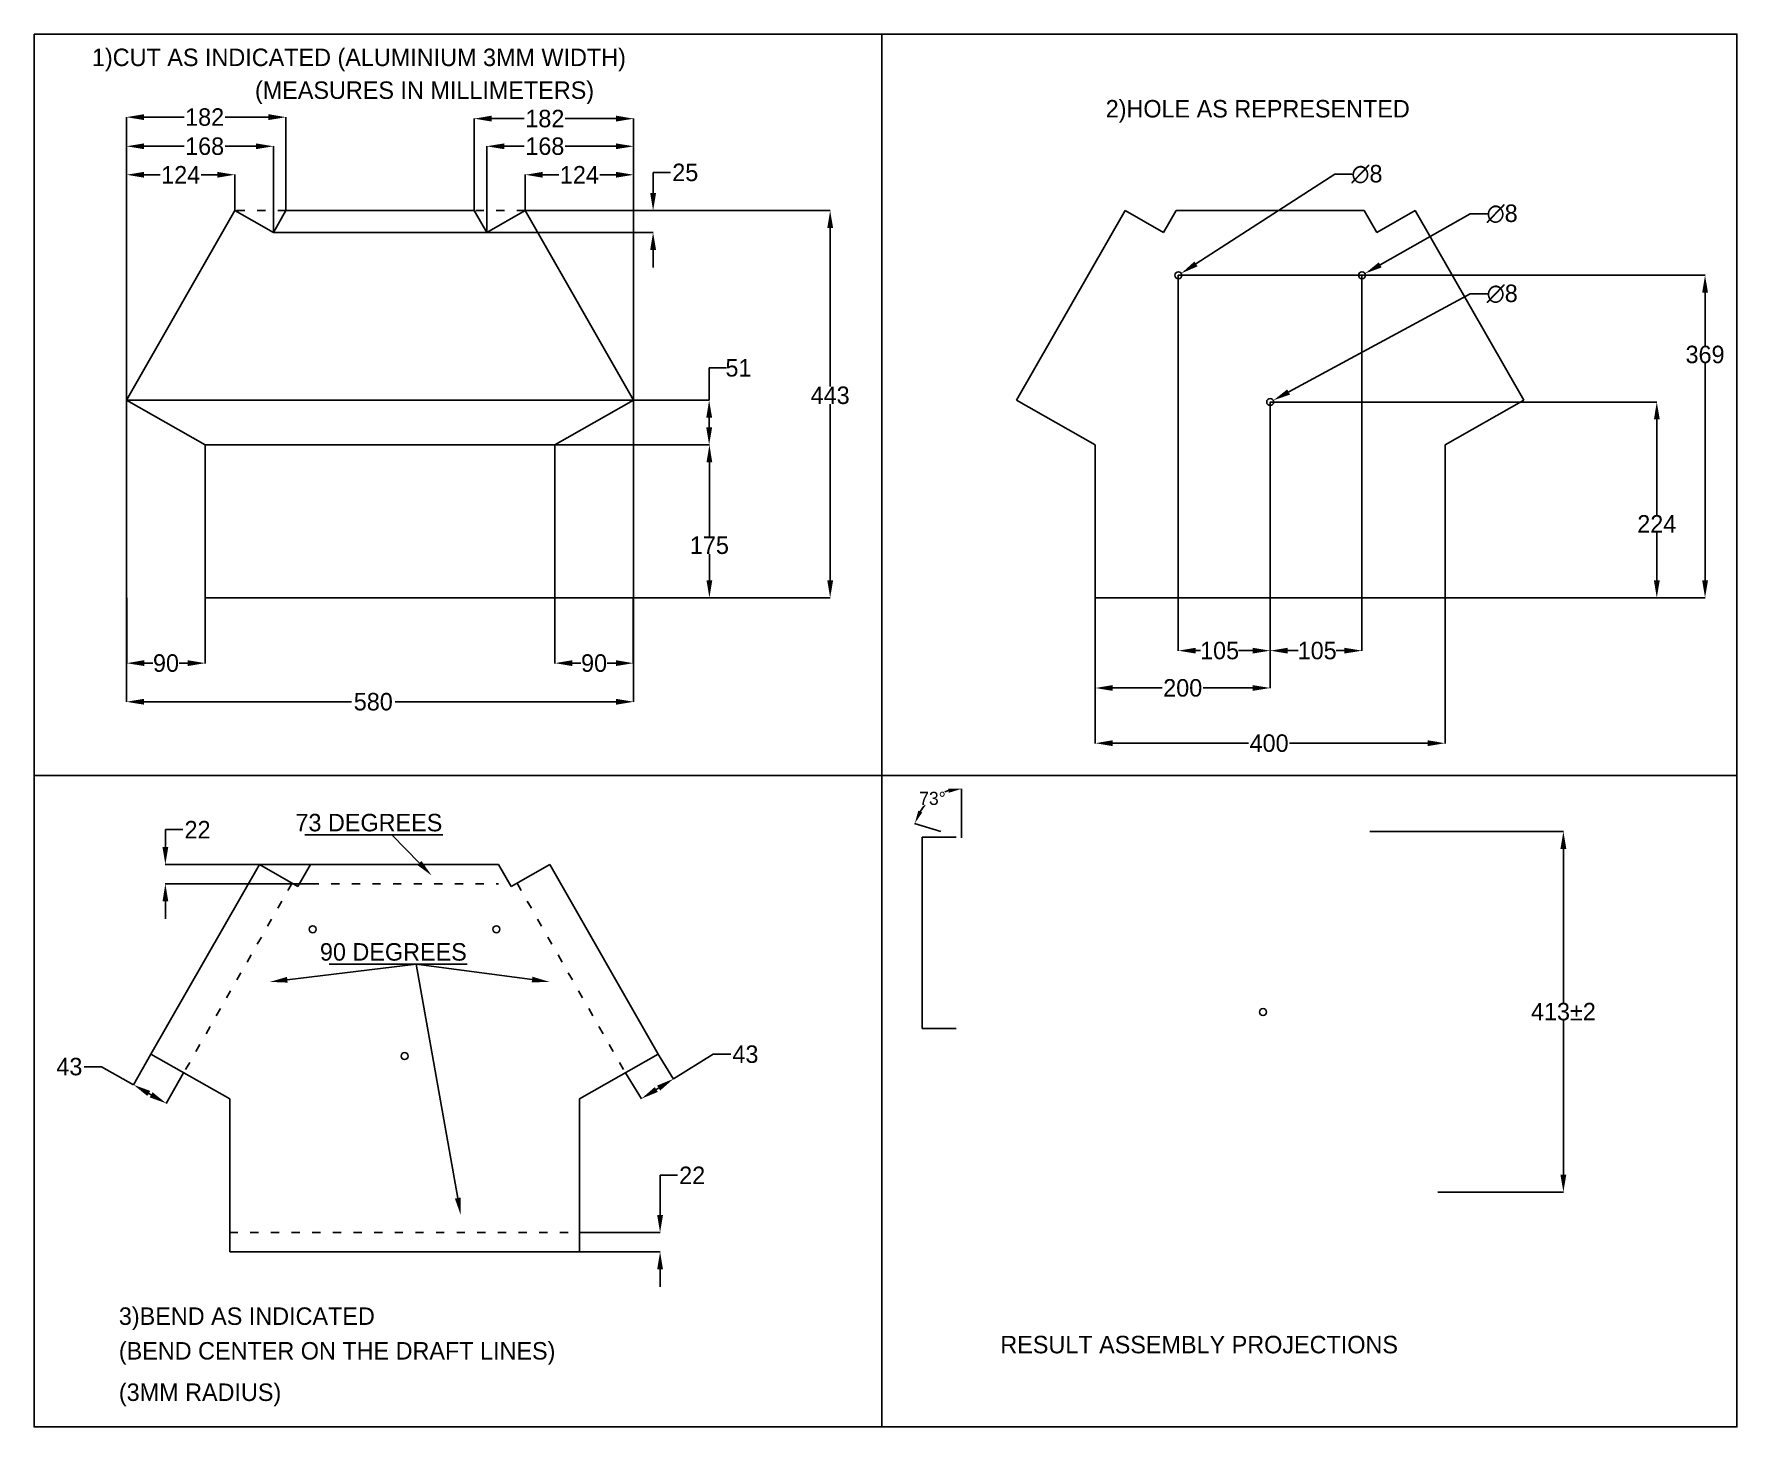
# Model space of a CAD drawing. Header units: millimetres. Extents: x -396 to 1552, y -1173 to 421.
import ezdxf
from ezdxf import colors
from ezdxf.entities.mleader import LeaderData, LeaderLine
from ezdxf.math import Vec2, Vec3

# ---------------------------------------------------------------- set-up
doc = ezdxf.new("R2010")
doc.units = ezdxf.units.MM
doc.linetypes.add('ACAD_ISO03W100', pattern=[1.18, 0.47, -0.71])
doc.dimstyles.get("Standard").update_dxf_attribs({"dimtxt": 0.18, "dimasz": 0.18, "dimexe": 0.18, "dimexo": 0.0625, "dimgap": 0.09, "dimtad": 0, "dimtih": 1, "dimtoh": 1, "dimdec": 4, "dimzin": 0, "dimdsep": 46, "dimtxsty": 'Standard', "dimcen": 0.09, "dimadec": 0, "dimazin": 0, "dimtfac": 1, "dimtdec": 4, "dimtofl": 0, "dimtmove": 0, "dimatfit": 3, "dimfxl": 1, "dimtolj": 1, "dimtzin": 0, "dimarcsym": 0})

# ---------------------------------------------------------------- blocks, each defined once
blk = doc.blocks.new('*D1')
at = {"color": 0, "lineweight": -2, "transparency": 16777216}
for p, q in [((204, 219), (515, 219)), ((514.8, 199), (514.8, 17.7)), ((514.8, -204), (514.8, -2.5)), ((204, -224), (515, -224))]:
    blk.add_line(p, q, dxfattribs=at)
at = {"color": 0, "transparency": 16777216}
for points in [[(511.5, 199), (518.2, 199), (514.8, 219)], [(511.5, -204), (518.2, -204), (514.8, -224)]]:
    blk.add_solid(points, dxfattribs=at)
at = {"layer": 'Defpoints', "color": 0, "transparency": 16777216}
for p in [(204, 219), (514.8, 219), (204, -224)]:
    blk.add_point(p, dxfattribs=at)
at = {"color": 0, "transparency": 16777216, "insert": (514.8, 7.6), "char_height": 20, "attachment_point": 5}
blk.add_mtext('\\A1;443', dxfattribs=at)
blk = doc.blocks.new('*D4')
at = {"color": 0, "lineweight": -2, "transparency": 16777216}
for p, q in [((312.3, 239), (312.3, 262.6)), ((312.3, 262.6), (332.3, 262.6)), ((166.1, 219), (312.5, 219)), ((-121.9, 194), (312.5, 194)), ((312.3, 174), (312.3, 154))]:
    blk.add_line(p, q, dxfattribs=at)
at = {"color": 0, "transparency": 16777216}
for points in [[(309, 239), (315.7, 239), (312.3, 219)], [(309, 174), (315.7, 174), (312.3, 194)]]:
    blk.add_solid(points, dxfattribs=at)
at = {"layer": 'Defpoints', "color": 0, "transparency": 16777216}
for p in [(166, 219), (-122, 194), (312.3, 194)]:
    blk.add_point(p, dxfattribs=at)
at = {"color": 0, "transparency": 16777216, "insert": (349.1, 262.6), "char_height": 20, "attachment_point": 5}
blk.add_mtext('\\A1;25', dxfattribs=at)
blk = doc.blocks.new('*D7')
at = {"color": 0, "lineweight": -2, "transparency": 16777216}
for p, q in [((-290, 1.9), (-290, -343.1)), ((290, 1.9), (290, -343.1)), ((-270, -343), (-32.8, -343)), ((270, -343), (17.4, -343))]:
    blk.add_line(p, q, dxfattribs=at)
at = {"color": 0, "transparency": 16777216}
for points in [[(-270, -339.6), (-270, -346.3), (-290, -343)], [(270, -339.6), (270, -346.3), (290, -343)]]:
    blk.add_solid(points, dxfattribs=at)
at = {"layer": 'Defpoints', "color": 0, "transparency": 16777216}
for p in [(-290, 2), (290, 2), (-290, -343)]:
    blk.add_point(p, dxfattribs=at)
at = {"color": 0, "transparency": 16777216, "insert": (-7.7, -343), "char_height": 20, "attachment_point": 5}
blk.add_mtext('\\A1;580', dxfattribs=at)
blk = doc.blocks.new('*D8')
at = {"color": 0, "lineweight": -2, "transparency": 16777216}
for p, q in [((-290, 2.1), (-290, 292.8)), ((-270, 292.6), (-224, 292.6)), ((-142, 292.6), (-177.2, 292.6)), ((-122, 194.1), (-122, 292.8))]:
    blk.add_line(p, q, dxfattribs=at)
at = {"color": 0, "transparency": 16777216}
for points in [[(-270, 295.9), (-270, 289.3), (-290, 292.6)], [(-142, 295.9), (-142, 289.3), (-122, 292.6)]]:
    blk.add_solid(points, dxfattribs=at)
at = {"layer": 'Defpoints', "color": 0, "transparency": 16777216}
for p in [(-122, 292.6), (-122, 194), (-290, 2)]:
    blk.add_point(p, dxfattribs=at)
at = {"color": 0, "transparency": 16777216, "insert": (-200.6, 292.6), "char_height": 20, "attachment_point": 5}
blk.add_mtext('\\A1;168', dxfattribs=at)
blk = doc.blocks.new('*D9')
at = {"color": 0, "lineweight": -2, "transparency": 16777216}
for p, q in [((317.3, -744.9), (335.7, -774.6)), ((335.6, -774.4), (381.1, -746.3)), ((381.1, -746.3), (401.1, -746.3)), ((280.7, -767.6), (299.1, -797.3)), ((316, -786.6), (318.6, -785))]:
    blk.add_line(p, q, dxfattribs=at)
at = {"color": 0, "transparency": 16777216}
for points in [[(316.9, -782.1), (320.4, -787.8), (335.6, -774.4)], [(314.2, -783.8), (317.7, -789.4), (299, -797.1)]]:
    blk.add_solid(points, dxfattribs=at)
at = {"layer": 'Defpoints', "color": 0, "transparency": 16777216}
for p in [(317.3, -744.8), (280.7, -767.5), (335.6, -774.4)]:
    blk.add_point(p, dxfattribs=at)
at = {"color": 0, "transparency": 16777216, "insert": (417.9, -746.3), "char_height": 20, "attachment_point": 5}
blk.add_mtext('\\A1;43', dxfattribs=at)
blk = doc.blocks.new('*D10')
at = {"color": 0, "lineweight": -2, "transparency": 16777216}
for p, q in [((320.3, -930.3), (320.3, -884.8)), ((320.3, -884.8), (340.3, -884.8)), ((228.1, -950.3), (320.5, -950.3)), ((228.1, -972.3), (320.5, -972.3)), ((320.3, -992.3), (320.3, -1012.3))]:
    blk.add_line(p, q, dxfattribs=at)
at = {"color": 0, "transparency": 16777216}
for points in [[(317, -930.3), (323.6, -930.3), (320.3, -950.3)], [(317, -992.3), (323.6, -992.3), (320.3, -972.3)]]:
    blk.add_solid(points, dxfattribs=at)
at = {"layer": 'Defpoints', "color": 0, "transparency": 16777216}
for p in [(228.1, -950.3), (320.3, -950.3), (228.1, -972.3)]:
    blk.add_point(p, dxfattribs=at)
at = {"color": 0, "transparency": 16777216, "insert": (357, -884.8), "char_height": 20, "attachment_point": 5}
blk.add_mtext('\\A1;22', dxfattribs=at)
blk = doc.blocks.new('*D14')
at = {"color": 0, "lineweight": -2, "transparency": 16777216}
for p, q in [((376.4, 2), (376.4, 39)), ((376.4, 39), (396.4, 39)), ((-289.9, 2), (376.6, 2)), ((376.4, -29), (376.4, -18)), ((200.1, -49), (376.6, -49))]:
    blk.add_line(p, q, dxfattribs=at)
at = {"color": 0, "transparency": 16777216}
for points in [[(373.1, -18), (379.8, -18), (376.4, 2)], [(373.1, -29), (379.8, -29), (376.4, -49)]]:
    blk.add_solid(points, dxfattribs=at)
at = {"layer": 'Defpoints', "color": 0, "transparency": 16777216}
for p in [(-290, 2), (200, -49), (376.4, -49)]:
    blk.add_point(p, dxfattribs=at)
at = {"color": 0, "transparency": 16777216, "insert": (409.9, 39), "char_height": 20, "attachment_point": 5}
blk.add_mtext('\\A1;51', dxfattribs=at)
blk = doc.blocks.new('*D15')
at = {"color": 0, "lineweight": -2, "transparency": 16777216}
for p, q in [((-289.7, -224.2), (-289.7, -299)), ((-200, -224.1), (-200, -299)), ((-269.7, -298.8), (-259.9, -298.8)), ((-220, -298.8), (-229.7, -298.8))]:
    blk.add_line(p, q, dxfattribs=at)
at = {"color": 0, "transparency": 16777216}
for points in [[(-269.7, -295.4), (-269.7, -302.1), (-289.7, -298.8)], [(-220, -295.4), (-220, -302.1), (-200, -298.8)]]:
    blk.add_solid(points, dxfattribs=at)
at = {"layer": 'Defpoints', "color": 0, "transparency": 16777216}
for p in [(-289.7, -224.1), (-200, -224), (-200, -298.8)]:
    blk.add_point(p, dxfattribs=at)
at = {"color": 0, "transparency": 16777216, "insert": (-244.8, -298.8), "char_height": 20, "attachment_point": 5}
blk.add_mtext('\\A1;90', dxfattribs=at)
blk = doc.blocks.new('*D16')
at = {"color": 0, "lineweight": -2, "transparency": 16777216}
for p, q in [((200, -224.2), (200, -299)), ((289.7, -224.1), (289.7, -299)), ((220, -298.8), (229.7, -298.8)), ((269.7, -298.8), (259.9, -298.8))]:
    blk.add_line(p, q, dxfattribs=at)
at = {"color": 0, "transparency": 16777216}
for points in [[(220, -295.4), (220, -302.1), (200, -298.8)], [(269.7, -295.4), (269.7, -302.1), (289.7, -298.8)]]:
    blk.add_solid(points, dxfattribs=at)
at = {"layer": 'Defpoints', "color": 0, "transparency": 16777216}
for p in [(200, -224.1), (289.7, -224), (289.7, -298.8)]:
    blk.add_point(p, dxfattribs=at)
at = {"color": 0, "transparency": 16777216, "insert": (244.8, -298.8), "char_height": 20, "attachment_point": 5}
blk.add_mtext('\\A1;90', dxfattribs=at)
blk = doc.blocks.new('*D17')
at = {"color": 0, "lineweight": -2, "transparency": 16777216}
for p, q in [((-199.9, -49), (376.9, -49)), ((376.7, -69), (376.7, -153.9)), ((376.7, -204), (376.7, -174.1)), ((200.1, -224), (376.9, -224))]:
    blk.add_line(p, q, dxfattribs=at)
at = {"color": 0, "transparency": 16777216}
for points in [[(373.4, -69), (380, -69), (376.7, -49)], [(373.4, -204), (380, -204), (376.7, -224)]]:
    blk.add_solid(points, dxfattribs=at)
at = {"layer": 'Defpoints', "color": 0, "transparency": 16777216}
for p in [(-200, -49), (200, -224), (376.7, -224)]:
    blk.add_point(p, dxfattribs=at)
at = {"color": 0, "transparency": 16777216, "insert": (376.7, -164), "char_height": 20, "attachment_point": 5}
blk.add_mtext('\\A1;175', dxfattribs=at)
blk = doc.blocks.new('*D18')
at = {"color": 0, "lineweight": -2, "transparency": 16777216}
for p, q in [((-290, 2.1), (-290, 260.2)), ((-270, 260), (-251.4, 260)), ((-186, 260), (-204.6, 260)), ((-166, 219.1), (-166, 260.2))]:
    blk.add_line(p, q, dxfattribs=at)
at = {"color": 0, "transparency": 16777216}
for points in [[(-270, 263.3), (-270, 256.7), (-290, 260)], [(-186, 263.3), (-186, 256.7), (-166, 260)]]:
    blk.add_solid(points, dxfattribs=at)
at = {"layer": 'Defpoints', "color": 0, "transparency": 16777216}
for p in [(-166, 260), (-166, 219), (-290, 2)]:
    blk.add_point(p, dxfattribs=at)
at = {"color": 0, "transparency": 16777216, "insert": (-228, 260), "char_height": 20, "attachment_point": 5}
blk.add_mtext('\\A1;124', dxfattribs=at)
blk = doc.blocks.new('*D19')
at = {"color": 0, "lineweight": -2, "transparency": 16777216}
for p, q in [((166, 219.1), (166, 260.2)), ((186, 260), (204.6, 260)), ((270, 260), (251.4, 260)), ((290, 2.1), (290, 260.2))]:
    blk.add_line(p, q, dxfattribs=at)
at = {"color": 0, "transparency": 16777216}
for points in [[(186, 263.3), (186, 256.7), (166, 260)], [(270, 263.3), (270, 256.7), (290, 260)]]:
    blk.add_solid(points, dxfattribs=at)
at = {"layer": 'Defpoints', "color": 0, "transparency": 16777216}
for p in [(290, 260), (166, 219), (290, 2)]:
    blk.add_point(p, dxfattribs=at)
at = {"color": 0, "transparency": 16777216, "insert": (228, 260), "char_height": 20, "attachment_point": 5}
blk.add_mtext('\\A1;124', dxfattribs=at)
blk = doc.blocks.new('*D20')
at = {"color": 0, "lineweight": -2, "transparency": 16777216}
for p, q in [((122, 194.1), (122, 292.8)), ((142, 292.6), (165, 292.6)), ((270, 292.6), (211.9, 292.6)), ((290, 2.1), (290, 292.8))]:
    blk.add_line(p, q, dxfattribs=at)
at = {"color": 0, "transparency": 16777216}
for points in [[(142, 295.9), (142, 289.3), (122, 292.6)], [(270, 295.9), (270, 289.3), (290, 292.6)]]:
    blk.add_solid(points, dxfattribs=at)
at = {"layer": 'Defpoints', "color": 0, "transparency": 16777216}
for p in [(290, 292.6), (122, 194), (290, 2)]:
    blk.add_point(p, dxfattribs=at)
at = {"color": 0, "transparency": 16777216, "insert": (188.5, 292.6), "char_height": 20, "attachment_point": 5}
blk.add_mtext('\\A1;168', dxfattribs=at)
blk = doc.blocks.new('*D21')
at = {"color": 0, "lineweight": -2, "transparency": 16777216}
for p, q in [((1018, -0.1), (1018, -327.4)), ((818, -224.1), (818, -327.4)), ((838, -327.2), (894.6, -327.2)), ((998, -327.2), (941.5, -327.2))]:
    blk.add_line(p, q, dxfattribs=at)
at = {"color": 0, "transparency": 16777216}
for points in [[(838, -323.9), (838, -330.5), (818, -327.2)], [(998, -323.9), (998, -330.5), (1018, -327.2)]]:
    blk.add_solid(points, dxfattribs=at)
at = {"layer": 'Defpoints', "color": 0, "transparency": 16777216}
for p in [(1018, 0), (818, -224), (818, -327.2)]:
    blk.add_point(p, dxfattribs=at)
at = {"color": 0, "transparency": 16777216, "insert": (918, -327.2), "char_height": 20, "attachment_point": 5}
blk.add_mtext('\\A1;200', dxfattribs=at)
blk = doc.blocks.new('*D22')
at = {"color": 0, "lineweight": -2, "transparency": 16777216}
for p, q in [((913, 144.9), (913, -284.7)), ((1018, -0.1), (1018, -284.7)), ((933, -284.5), (938.5, -284.5)), ((998, -284.5), (982, -284.5))]:
    blk.add_line(p, q, dxfattribs=at)
at = {"color": 0, "transparency": 16777216}
for points in [[(933, -281.2), (933, -287.8), (913, -284.5)], [(998, -281.2), (998, -287.8), (1018, -284.5)]]:
    blk.add_solid(points, dxfattribs=at)
at = {"layer": 'Defpoints', "color": 0, "transparency": 16777216}
for p in [(913, 145), (1018, 0), (913, -284.5)]:
    blk.add_point(p, dxfattribs=at)
at = {"color": 0, "transparency": 16777216, "insert": (960.2, -284.5), "char_height": 20, "attachment_point": 5}
blk.add_mtext('\\A1;105', dxfattribs=at)
blk = doc.blocks.new('*D23')
at = {"color": 0, "lineweight": -2, "transparency": 16777216}
for p, q in [((1123, 144.9), (1123, -284.7)), ((1018, -0.1), (1018, -284.7)), ((1038, -284.5), (1050.1, -284.5)), ((1103, -284.5), (1093.6, -284.5))]:
    blk.add_line(p, q, dxfattribs=at)
at = {"color": 0, "transparency": 16777216}
for points in [[(1038, -281.2), (1038, -287.8), (1018, -284.5)], [(1103, -281.2), (1103, -287.8), (1123, -284.5)]]:
    blk.add_solid(points, dxfattribs=at)
at = {"layer": 'Defpoints', "color": 0, "transparency": 16777216}
for p in [(1123, 145), (1018, 0), (1018, -284.5)]:
    blk.add_point(p, dxfattribs=at)
at = {"color": 0, "transparency": 16777216, "insert": (1071.8, -284.5), "char_height": 20, "attachment_point": 5}
blk.add_mtext('\\A1;105', dxfattribs=at)
blk = doc.blocks.new('*D24')
at = {"color": 0, "lineweight": -2, "transparency": 16777216}
for p, q in [((913.1, 145), (1515.6, 145)), ((1515.4, 125), (1515.4, 64.4)), ((1515.4, -204), (1515.4, 44.2)), ((1218.1, -224), (1515.6, -224))]:
    blk.add_line(p, q, dxfattribs=at)
at = {"color": 0, "transparency": 16777216}
for points in [[(1512.1, 125), (1518.8, 125), (1515.4, 145)], [(1512.1, -204), (1518.8, -204), (1515.4, -224)]]:
    blk.add_solid(points, dxfattribs=at)
at = {"layer": 'Defpoints', "color": 0, "transparency": 16777216}
for p in [(913, 145), (1218, -224), (1515.4, -224)]:
    blk.add_point(p, dxfattribs=at)
at = {"color": 0, "transparency": 16777216, "insert": (1515.4, 54.3), "char_height": 20, "attachment_point": 5}
blk.add_mtext('\\A1;369', dxfattribs=at)
blk = doc.blocks.new('*D25')
at = {"color": 0, "lineweight": -2, "transparency": 16777216}
for p, q in [((1018.1, 0), (1460.4, 0)), ((1460.2, -20), (1460.2, -129.4)), ((1460.2, -204), (1460.2, -149.5)), ((1218.1, -224), (1460.4, -224))]:
    blk.add_line(p, q, dxfattribs=at)
at = {"color": 0, "transparency": 16777216}
for points in [[(1456.9, -20), (1463.6, -20), (1460.2, 0)], [(1456.9, -204), (1463.6, -204), (1460.2, -224)]]:
    blk.add_solid(points, dxfattribs=at)
at = {"layer": 'Defpoints', "color": 0, "transparency": 16777216}
for p in [(1018, 0), (1460.2, 0), (1218, -224)]:
    blk.add_point(p, dxfattribs=at)
at = {"color": 0, "transparency": 16777216, "insert": (1460.2, -139.4), "char_height": 20, "attachment_point": 5}
blk.add_mtext('\\A1;224', dxfattribs=at)
blk = doc.blocks.new('*D26')
at = {"color": 0, "lineweight": -2, "transparency": 16777216}
for p, q in [((1246.6, 215.3), (1143.9, 156.9)), ((1266.6, 215.3), (1246.6, 215.3)), ((1123, 144.9), (1123, 145.1)), ((1123, 145), (1123.1, 145))]:
    blk.add_line(p, q, dxfattribs=at)
at = {"color": 0, "transparency": 16777216}
blk.add_solid([(1142.2, 159.8), (1145.5, 154), (1126.5, 147)], dxfattribs=at)
at = {"layer": 'Defpoints', "color": 0, "transparency": 16777216}
for p in [(1119.6, 143), (1126.5, 147)]:
    blk.add_point(p, dxfattribs=at)
at = {"color": 0, "transparency": 16777216, "insert": (1283.3, 215.3), "char_height": 20, "attachment_point": 5}
blk.add_mtext('\\A1;∅8', dxfattribs=at)
blk = doc.blocks.new('*D27')
at = {"color": 0, "lineweight": -2, "transparency": 16777216}
for p, q in [((1246.6, 123.7), (1039.2, 11.5)), ((1266.6, 123.7), (1246.6, 123.7)), ((1018, -0.1), (1018, 0.1)), ((1018, 0), (1018.1, 0))]:
    blk.add_line(p, q, dxfattribs=at)
at = {"color": 0, "transparency": 16777216}
blk.add_solid([(1037.6, 14.4), (1040.8, 8.5), (1021.6, 1.9)], dxfattribs=at)
at = {"layer": 'Defpoints', "color": 0, "transparency": 16777216}
for p in [(1021.6, 1.9), (1014.5, -1.9)]:
    blk.add_point(p, dxfattribs=at)
at = {"color": 0, "transparency": 16777216, "insert": (1283.4, 123.7), "char_height": 20, "attachment_point": 5}
blk.add_mtext('\\A1;∅8', dxfattribs=at)
blk = doc.blocks.new('*D28')
at = {"color": 0, "lineweight": -2, "transparency": 16777216}
for p, q in [((1091.9, 260.6), (933.2, 158)), ((1111.9, 260.6), (1091.9, 260.6)), ((913, 144.9), (913, 145.1)), ((913, 145), (913.1, 145))]:
    blk.add_line(p, q, dxfattribs=at)
at = {"color": 0, "transparency": 16777216}
blk.add_solid([(931.4, 160.8), (935, 155.2), (916.4, 147.2)], dxfattribs=at)
at = {"layer": 'Defpoints', "color": 0, "transparency": 16777216}
for p in [(909.7, 142.8), (916.4, 147.2)]:
    blk.add_point(p, dxfattribs=at)
at = {"color": 0, "transparency": 16777216, "insert": (1128.7, 260.6), "char_height": 20, "attachment_point": 5}
blk.add_mtext('\\A1;∅8', dxfattribs=at)
blk = doc.blocks.new('*D29')
at = {"color": 0, "lineweight": -2, "transparency": 16777216}
for p, q in [((1218, -224.1), (1218, -390.6)), ((818, -287.2), (818, -390.6)), ((838, -390.4), (993.3, -390.4)), ((1198, -390.4), (1040.2, -390.4))]:
    blk.add_line(p, q, dxfattribs=at)
at = {"color": 0, "transparency": 16777216}
for points in [[(838, -387), (838, -393.7), (818, -390.4)], [(1198, -387), (1198, -393.7), (1218, -390.4)]]:
    blk.add_solid(points, dxfattribs=at)
at = {"layer": 'Defpoints', "color": 0, "transparency": 16777216}
for p in [(1218, -224), (818, -287.2), (818, -390.4)]:
    blk.add_point(p, dxfattribs=at)
at = {"color": 0, "transparency": 16777216, "insert": (1016.8, -390.4), "char_height": 20, "attachment_point": 5}
blk.add_mtext('\\A1;400', dxfattribs=at)
blk = doc.blocks.new('*D30')
at = {"color": 0, "lineweight": -2, "transparency": 16777216}
for p, q in [((-262, -746.3), (-281.9, -781.4)), ((-318.5, -760.5), (-338.5, -760.5)), ((-281.8, -781.3), (-318.5, -760.5)), ((-224.6, -767.6), (-244.4, -802.7)), ((-261.8, -792.7), (-264.4, -791.1))]:
    blk.add_line(p, q, dxfattribs=at)
at = {"color": 0, "transparency": 16777216}
for points in [[(-262.8, -788.2), (-266.1, -794), (-281.8, -781.3)], [(-260.1, -789.8), (-263.4, -795.6), (-244.4, -802.5)]]:
    blk.add_solid(points, dxfattribs=at)
at = {"layer": 'Defpoints', "color": 0, "transparency": 16777216}
for p in [(-262, -746.3), (-224.5, -767.5), (-244.4, -802.5)]:
    blk.add_point(p, dxfattribs=at)
at = {"color": 0, "transparency": 16777216, "insert": (-355.3, -760.5), "char_height": 20, "attachment_point": 5}
blk.add_mtext('\\A1;43', dxfattribs=at)
blk = doc.blocks.new('*D31')
at = {"color": 0, "lineweight": -2, "transparency": 16777216}
for p, q in [((-245.5, -509.3), (-245.5, -489.3)), ((-245.5, -489.3), (-225.5, -489.3)), ((-79.6, -529.3), (-245.7, -529.3)), ((-79.6, -551.3), (-245.7, -551.3)), ((-245.5, -571.3), (-245.5, -591.3))]:
    blk.add_line(p, q, dxfattribs=at)
at = {"color": 0, "transparency": 16777216}
for points in [[(-248.8, -509.3), (-242.2, -509.3), (-245.5, -529.3)], [(-248.8, -571.3), (-242.2, -571.3), (-245.5, -551.3)]]:
    blk.add_solid(points, dxfattribs=at)
at = {"layer": 'Defpoints', "color": 0, "transparency": 16777216}
for p in [(-79.5, -529.3), (-245.5, -551.3), (-79.5, -551.3)]:
    blk.add_point(p, dxfattribs=at)
at = {"color": 0, "transparency": 16777216, "insert": (-208.7, -489.3), "char_height": 20, "attachment_point": 5}
blk.add_mtext('\\A1;22', dxfattribs=at)
blk = doc.blocks.new('*D32')
at = {"color": 0, "lineweight": -2, "transparency": 16777216}
for p, q in [((-290, 35.4), (-290, 326.1)), ((-270, 325.9), (-224, 325.9)), ((-127.6, 325.9), (-177.2, 325.9)), ((-107.6, 219.1), (-107.6, 326.1))]:
    blk.add_line(p, q, dxfattribs=at)
at = {"color": 0, "transparency": 16777216}
for points in [[(-270, 329.3), (-270, 322.6), (-290, 325.9)], [(-127.6, 329.3), (-127.6, 322.6), (-107.6, 325.9)]]:
    blk.add_solid(points, dxfattribs=at)
at = {"layer": 'Defpoints', "color": 0, "transparency": 16777216}
for p in [(-107.6, 325.9), (-107.6, 219), (-290, 35.4)]:
    blk.add_point(p, dxfattribs=at)
at = {"color": 0, "transparency": 16777216, "insert": (-200.6, 325.9), "char_height": 20, "attachment_point": 5}
blk.add_mtext('\\A1;182', dxfattribs=at)
blk = doc.blocks.new('*D33')
at = {"color": 0, "lineweight": -2, "transparency": 16777216}
for p, q in [((107.6, 219.1), (107.6, 324.4)), ((127.6, 324.2), (165, 324.2)), ((270, 324.2), (211.9, 324.2)), ((290, 33.7), (290, 324.4))]:
    blk.add_line(p, q, dxfattribs=at)
at = {"color": 0, "transparency": 16777216}
for points in [[(127.6, 327.6), (127.6, 320.9), (107.6, 324.2)], [(270, 327.6), (270, 320.9), (290, 324.2)]]:
    blk.add_solid(points, dxfattribs=at)
at = {"layer": 'Defpoints', "color": 0, "transparency": 16777216}
for p in [(290, 324.2), (107.6, 219), (290, 33.6)]:
    blk.add_point(p, dxfattribs=at)
at = {"color": 0, "transparency": 16777216, "insert": (188.5, 324.2), "char_height": 20, "attachment_point": 5}
blk.add_mtext('\\A1;182', dxfattribs=at)
blk = doc.blocks.new('*D34')
at = {"color": 0, "lineweight": -2, "transparency": 16777216}
for p, q in [((1131.9, -491.3), (1353.5, -491.3)), ((1353.4, -511.3), (1353.4, -687.6)), ((1353.4, -884), (1353.4, -707.7)), ((1209.9, -904), (1353.5, -904))]:
    blk.add_line(p, q, dxfattribs=at)
at = {"color": 0, "transparency": 16777216}
for points in [[(1350, -511.3), (1356.7, -511.3), (1353.4, -491.3)], [(1350, -884), (1356.7, -884), (1353.4, -904)]]:
    blk.add_solid(points, dxfattribs=at)
at = {"layer": 'Defpoints', "color": 0, "transparency": 16777216}
for p in [(1131.9, -491.3, 1.3), (1353.4, -491.3), (1209.9, -904, 3)]:
    blk.add_point(p, dxfattribs=at)
at = {"color": 0, "transparency": 16777216, "insert": (1353.4, -697.6), "char_height": 20, "attachment_point": 5}
blk.add_mtext('\\A1;413±2', dxfattribs=at)
blk = doc.blocks.new('*D36')
at = {"color": 0, "lineweight": -2, "transparency": 16777216}
for p, q in [((665.1, -498.5), (665.1, -442.4)), ((641.5, -491.3), (611.4, -482.1))]:
    blk.add_line(p, q, dxfattribs=at)
for start, end in [(105.4123, 110.0224), (138.0752, 147.5877)]:
    blk.add_arc((665.1, -498.5), 55.9, start, end, dxfattribs=at)
at = {"color": 0, "transparency": 16777216}
for points in [[(649.9, -442.2), (650.5, -447.1), (665.1, -442.6)], [(620.1, -469.6), (615.6, -467.5), (611.6, -482.2)]]:
    blk.add_solid(points, dxfattribs=at)
at = {"layer": 'Defpoints', "color": 0, "transparency": 16777216}
for p in [(642, -447.6), (641.5, -491.4, 109.4), (660.8, -497.3, 109.4), (665.1, -501, 114.6), (665.1, -718.3, 237.9)]:
    blk.add_point(p, dxfattribs=at)
at = {"color": 0, "transparency": 16777216, "insert": (631.8, -453.6), "char_height": 15, "attachment_point": 5}
blk.add_mtext('\\A1;73°', dxfattribs=at)

msp = doc.modelspace()

# ---------------------------------------------------------------- linework, layer by layer
for p, q in [((-166, 219), (-290, 2)), ((-166, 219), (-122, 194)), ((-122, 194), (-107.56624, 219)), ((107.56624, 219), (-107.56624, 219)), ((-107.56624, 219), (107.56624, 219)), ((107.56624, 219), (-107.56624, 219)), ((-107.56624, 219), (107.56624, 219)), ((-107.56624, 219), (107.56624, 219)), ((-107.56624, 219), (107.56624, 219)), ((122, 194), (107.56624, 219)), ((166, 219), (122, 194)), ((122, 194), (166, 219)), ((122, 194), (166, 219)), ((166, 219), (122, 194)), ((166, 219), (122, 194)), ((122, 194), (166, 219)), ((122, 194), (166, 219)), ((166, 219), (122, 194)), ((166, 219), (122, 194)), ((122, 194), (166, 219)), ((122, 194), (166, 219)), ((166, 219), (122, 194)), ((852.04331, 219), (728.04331, 2)), ((852.04331, 219), (896.04331, 194)), ((896.04331, 194), (910.47707, 219)), ((1125.60956, 219), (910.47707, 219)), ((910.47707, 219), (1125.60956, 219)), ((1125.60956, 219), (910.47707, 219)), ((910.47707, 219), (1125.60956, 219)), ((910.47707, 219), (1125.60956, 219)), ((910.47707, 219), (1125.60956, 219)), ((1140.04331, 194), (1125.60956, 219)), ((1184.04331, 219), (1140.04331, 194)), ((1140.04331, 194), (1184.04331, 219)), ((1140.04331, 194), (1184.04331, 219)), ((1184.04331, 219), (1140.04331, 194)), ((1184.04331, 219), (1140.04331, 194)), ((1140.04331, 194), (1184.04331, 219)), ((1140.04331, 194), (1184.04331, 219)), ((1184.04331, 219), (1140.04331, 194)), ((1184.04331, 219), (1140.04331, 194)), ((1140.04331, 194), (1184.04331, 219)), ((1140.04331, 194), (1184.04331, 219)), ((1184.04331, 219), (1140.04331, 194)), ((-290, 2), (-200, -49)), ((200, -49), (290, 2)), ((200, -49), (290, 2)), ((200, -49), (290, 2)), ((200, -49), (290, 2)), ((728.04331, 2), (818.04331, -49)), ((1218.04331, -49), (1308.04331, 2)), ((1218.04331, -49), (1308.04331, 2)), ((1218.04331, -49), (1308.04331, 2)), ((1218.04331, -49), (1308.04331, 2)), ((-200, -49), (-200, -224)), ((-200, -49), (-200, -224)), ((-200, -49), (-200, -224)), ((-200, -49), (-200, -224)), ((-200, -49), (-200, -224)), ((200, -49), (200, -224)), ((200, -49), (200, -224)), ((200, -49), (200, -224)), ((200, -49), (200, -224)), ((200, -49), (200, -224)), ((818.04331, -49), (818.04331, -224)), ((818.04331, -49), (818.04331, -224)), ((818.04331, -49), (818.04331, -224)), ((818.04331, -49), (818.04331, -224)), ((818.04331, -49), (818.04331, -224)), ((1218.04331, -49), (1218.04331, -224)), ((1218.04331, -49), (1218.04331, -224)), ((1218.04331, -49), (1218.04331, -224)), ((1218.04331, -49), (1218.04331, -224)), ((1218.04331, -49), (1218.04331, -224)), ((200, -224), (-200, -224)), ((1218.04331, -224), (818.04331, -224)), ((659.05213, -498.0665, 119.79274), (620.05213, -498.0665, -145.08035)), ((620.05213, -498.0665, -145.08035), (620.05213, -716.83397, -145.08035)), ((-137.93376, -529.30896), (-261.93376, -746.30896)), ((-137.93376, -529.30896), (-93.93376, -554.30896)), ((-93.93376, -554.30896), (-79.50001, -529.30896)), ((135.63248, -529.30896), (-79.50001, -529.30896)), ((-79.50001, -529.30896), (135.63248, -529.30896)), ((135.63248, -529.30896), (-79.50001, -529.30896)), ((-79.50001, -529.30896), (135.63248, -529.30896)), ((-79.50001, -529.30896), (135.63248, -529.30896)), ((-79.50001, -529.30896), (135.63248, -529.30896)), ((150.06624, -554.30896), (135.63248, -529.30896)), ((194.06624, -529.30896), (150.06624, -554.30896)), ((150.06624, -554.30896), (194.06624, -529.30896)), ((150.06624, -554.30896), (194.06624, -529.30896)), ((194.06624, -529.30896), (150.06624, -554.30896)), ((194.06624, -529.30896), (150.06624, -554.30896)), ((150.06624, -554.30896), (194.06624, -529.30896)), ((150.06624, -554.30896), (194.06624, -529.30896)), ((194.06624, -529.30896), (150.06624, -554.30896)), ((194.06624, -529.30896), (150.06624, -554.30896)), ((150.06624, -554.30896), (194.06624, -529.30896)), ((150.06624, -554.30896), (194.06624, -529.30896)), ((194.06624, -529.30896), (150.06624, -554.30896)), ((620.05213, -716.83397, -145.08035), (659.05213, -716.83397, 240.49339)), ((-261.93376, -746.30896), (-171.93376, -797.30896)), ((228.06624, -797.30896), (318.06624, -746.30896)), ((228.06624, -797.30896), (318.06624, -746.30896)), ((228.06624, -797.30896), (318.06624, -746.30896)), ((228.06624, -797.30896), (318.06624, -746.30896)), ((-171.93376, -797.30896), (-171.93376, -972.30896)), ((-171.93376, -797.30896), (-171.93376, -972.30896)), ((-171.93376, -797.30896), (-171.93376, -972.30896)), ((-171.93376, -797.30896), (-171.93376, -972.30896)), ((-171.93376, -797.30896), (-171.93376, -972.30896)), ((228.06624, -797.30896), (228.06624, -972.30896)), ((228.06624, -797.30896), (228.06624, -972.30896)), ((228.06624, -797.30896), (228.06624, -972.30896)), ((228.06624, -797.30896), (228.06624, -972.30896)), ((228.06624, -797.30896), (228.06624, -972.30896)), ((228.06624, -972.30896), (-171.93376, -972.30896))]:
    msp.add_line(p, q)
at = {"color": 6, "linetype": 'ACAD_ISO03W100', "ltscale": 20, "extrusion": (3.44509e-16, -1, 1.58074e-31)}
for p, q in [((-107.56624, 219), (-166, 219)), ((166, 219), (107.56624, 219))]:
    msp.add_line(p, q, dxfattribs=at)
at = {"extrusion": (8.88178e-16, -2.22045e-16, -1)}
for p, q in [((166, 219), (290, 2)), ((1184.04331, 219), (1308.04331, 2)), ((194.06624, -529.30896), (318.06624, -746.30896))]:
    msp.add_line(p, q, dxfattribs=at)
at = {"color": 6, "linetype": 'ACAD_ISO03W100', "ltscale": 20}
for p, q in [((-122, 194), (122, 194)), ((-100.59931, -550.64293), (-224.59931, -767.64293)), ((-79.50001, -551.30896), (135.63248, -551.30896)), ((-171.93376, -950.30896), (228.06624, -950.30896))]:
    msp.add_line(p, q, dxfattribs=at)
at = {"color": 6, "linetype": 'ACAD_ISO03W100', "ltscale": 20, "extrusion": (8.88178e-16, -2.22045e-16, -1)}
msp.add_line((156.73178, -550.64293), (280.73178, -767.64293), dxfattribs=at)
at = {"color": 3}
for points in [[(-395.67681, 421.01739), (1551.87207, 421.01739), (1551.87207, -1172.70326), (-395.67681, -1172.70326)], [(-395.67681, 421.01739), (573.78818, 421.01739), (573.78818, -427.25328), (-395.67681, -427.25328)], [(573.78818, -427.25328), (1551.87207, -427.25328), (1551.87207, 421.01739), (573.78818, 421.01739)], [(1551.87207, -1172.70326), (573.78818, -1172.70326), (573.78818, -427.25328), (1551.87207, -427.25328)]]:
    msp.add_lwpolyline(points, close=True, dxfattribs=at)
for centre in [(913.04331, 145), (1123.04331, 145), (1018.04331, 0), (-76.93376, -603.30896), (133.06624, -603.30896), (1009.86223, -697.96282, -22.28761), (28.06624, -748.30896)]:
    msp.add_circle(centre, 4)

# ---------------------------------------------------------------- texts
at = {"color": 6}
for s, p in [('1)CUT AS INDICATED (ALUMINIUM 3MM WIDTH)', (-329.4643, 384.3621)), ('(MEASURES IN MILLIMETERS)', (-143.04037, 346.81337)), ('2)HOLE AS REPRESENTED', (829.93107, 325.54477)), ('3)BEND AS INDICATED', (-298.68854, -1055.91951)), ('RESULT ASSEMBLY PROJECTIONS', (709.45733, -1088.44425)), ('(BEND CENTER ON THE DRAFT LINES)', (-298.68854, -1095.58393)), ('(3MM RADIUS)', (-298.68854, -1142.96052))]:
    msp.add_text(s, height=20, dxfattribs=at).set_placement(p)

# ---------------------------------------------------------------- dimensions: what is measured, and where the dimension line sits
for base, p1, p2, picture, middle in [((-107.56624, 325.94903), (-290, 35.35552), (-107.56624, 219), '*D32', (-200.59207, 325.94903)), ((290, 324.23495), (107.56624, 219), (290, 33.64144), '*D33', (188.45689, 324.23495)), ((-122, 292.59351), (-290, 2), (-122, 194), '*D8', (-200.59207, 292.59351)), ((290, 292.59351), (122, 194), (290, 2), '*D20', (188.45689, 292.59351)), ((913.04331, -284.50403), (1018.04331, 0), (913.04331, 145), '*D22', (960.21172, -284.50403)), ((1018.04331, -284.50403), (1123.04331, 145), (1018.04331, 0), '*D23', (1071.82927, -284.50403)), ((818.04331, -327.19185), (1018.04331, 0), (818.04331, -224), '*D21', (918.04331, -327.19185)), ((818.04331, -390.37819), (1218.04331, -224), (818.04331, -287.18634), '*D29', (1016.7555, -390.37819))]:
    dim = msp.add_linear_dim(base=base, p1=p1, p2=p2, dimstyle='Standard', override={"dimtxt": 20, "dimasz": 20, "dimdec": 0}, dxfattribs=at)
    dim.commit()
    dim.dimension.update_dxf_attribs({"geometry": picture, "text_midpoint": middle, "dimtype": 160})
for base, p1, p2, picture, middle in [((-166, 259.99339), (-290, 2), (-166, 219), '*D18', (-228, 259.99339)), ((290, 259.99339), (166, 219), (290, 2), '*D19', (228, 259.99339)), ((-200, -298.77633), (-289.6651, -224.125), (-200, -224), '*D15', (-244.83255, -298.77633)), ((289.6651, -298.77633), (200, -224.125), (289.6651, -224), '*D16', (244.83255, -298.77633))]:
    dim = msp.add_linear_dim(base=base, p1=p1, p2=p2, dimstyle='Standard', override={"dimtxt": 20, "dimasz": 20, "dimdec": 0}, dxfattribs=at)
    dim.commit()
    dim.dimension.update_dxf_attribs({"geometry": picture, "text_midpoint": middle})
for base, p1, p2, angle, picture, middle, dimtype in [((312.33312, 194), (166, 219), (-122, 194), 90, '*D4', (349.08979, 262.56669), 160), ((514.81847, 219), (203.95084, -224), (203.95084, 219), 90, '*D1', (514.81847, 7.59), 161), ((1515.43968, -224), (913.04331, 145), (1218.04331, -224), 90, '*D24', (1515.43968, 54.29316), 160), ((376.43183, -49), (-290, 2), (200, -49), 90, '*D14', (409.85517, 38.97097), 160), ((-290, -342.96775), (290, 2), (-290, 2), 180, '*D7', (-7.72794, -342.96775), 161), ((1460.22651, 0), (1218.04331, -224), (1018.04331, 0), 90, '*D25', (1460.22651, -139.44549), 160), ((376.70373, -224), (-200, -49), (200, -224), 90, '*D17', (376.70373, -164), 160), ((-245.50414, -551.30896), (-79.50001, -529.30896), (-79.50001, -551.30896), 90, '*D31', (-208.74747, -489.30896), 160), ((335.62312, -774.44195), (280.65504, -767.50864), (317.29309, -744.82965), 31.75753882, '*D9', (417.86999, -746.28348), 161), ((-244.35767, -802.51176), (-261.98593, -746.27939), (-224.52257, -767.50864), 330.46121774, '*D30', (-355.26968, -760.4904), 161), ((320.28549, -950.30896), (228.06624, -972.30896), (228.06624, -950.30896), 90, '*D10', (357.04215, -884.80896), 161)]:
    dim = msp.add_linear_dim(base=base, p1=p1, p2=p2, angle=angle, dimstyle='Standard', override={"dimtxt": 20, "dimasz": 20, "dimdec": 0}, dxfattribs=at)
    dim.commit()
    dim.dimension.update_dxf_attribs({"geometry": picture, "text_midpoint": middle, "dimtype": dimtype})
for p1, p2, picture, middle in [((909.68334, 142.82961), (916.40328, 147.17039), '*D28', (1128.69635, 260.55916)), ((1119.56748, 143.02046), (1126.51915, 146.97954), '*D26', (1283.30986, 215.34079)), ((1014.46662, -1.93561), (1021.62001, 1.93561), '*D27', (1283.35169, 123.68622))]:
    dim = msp.add_diameter_dim_2p(p1=p1, p2=p2, dimstyle='Standard', override={"dimtxt": 20, "dimasz": 20, "dimdec": 0}, dxfattribs=at)
    dim.commit()
    dim.dimension.update_dxf_attribs({"geometry": picture, "text_midpoint": middle, "dimtype": 163})
dim = msp.add_angular_dim_2l(base=(642.00593, -447.58683), line1=((665.05213, -718.31465, 237.88425), (665.05213, -501.02786, 114.57447)), line2=((660.80636, -497.25138, 109.35619), (641.51031, -491.35199, 109.35619)), dimstyle='Standard', override={"dimtxt": 15, "dimasz": 15}, dxfattribs=at)
dim.commit()
dim.dimension.update_dxf_attribs({"geometry": '*D36', "text_midpoint": (631.78289, -453.58864)})
dim = msp.add_linear_dim(base=(1353.35388, -491.3256), p1=(1209.86223, -903.96282, 3), p2=(1131.86223, -491.3256, 1.25422), angle=90, text='413±2', dimstyle='Standard', override={"dimtxt": 20, "dimasz": 20}, dxfattribs=at)
dim.commit()
dim.dimension.update_dxf_attribs({"geometry": '*D34', "text_midpoint": (1353.35388, -697.64421), "dimtype": 160})

# ---------------------------------------------------------------- leaders
ml = msp.add_multileader_mtext('Standard', dxfattribs=at)
ml.set_content('73 DEGREES', color=6)
ml.set_leader_properties()
ml.build(insert=Vec2(0, 0))
ml.multileader.update_dxf_attribs({"text_right_attachment_type": 6, "dogleg_length": 0.36, "arrow_head_size": 20})
ctx = ml.context
ctx.base_point, ctx.char_height, ctx.arrow_head_size, ctx.landing_gap_size, ctx.plane_origin, ctx.plane_x_axis, ctx.plane_y_axis = Vec3(-122.18911, -481.20755), 20, 20, 0.09, Vec3(122.57675, -445.45462), Vec3(1, 0, 0), Vec3(0, 1, 0)
ctx.right_attachment, ctx.text_align_type = 6, 2
notes = []
notes.append((ctx, [(0, (1, 1, 0), (71.68423, -495.20755), (-1, 0, 0), 0.36, [(0, [(59.06466, -541.77802), (13.37848, -495.20755)], 0, [])])]))
ctx.mtext.insert, ctx.mtext.text_direction, ctx.mtext.alignment, ctx.mtext.flow_direction = Vec3(71.23423, -471.20755), Vec3(1, 0, 0), 3, 5
ml = msp.add_multileader_mtext('Standard', dxfattribs=at)
ml.set_content(' ', color=6)
ml.set_leader_properties()
ml.build(insert=Vec2(0, 0))
ml.multileader.update_dxf_attribs({"text_right_attachment_type": 6, "dogleg_length": 0.36, "arrow_head_size": 20})
ctx = ml.context
ctx.base_point, ctx.char_height, ctx.arrow_head_size, ctx.landing_gap_size, ctx.plane_origin, ctx.plane_x_axis, ctx.plane_y_axis = Vec3(79.13358, -633.14812), 20, 20, 0.09, Vec3(150.56611, -593.39519), Vec3(1, 0, 0), Vec3(0, 1, 0)
ctx.right_attachment, ctx.text_align_type = 6, 2
notes.append((ctx, [(0, (1, 1, 0), (99.67358, -643.14812), (-1, 0, 0), 0.36, [(0, [(-125.87678, -663.45216), (41.36783, -643.14812)], 0, [])])]))
ctx.mtext.insert, ctx.mtext.text_direction, ctx.mtext.alignment, ctx.mtext.flow_direction = Vec3(99.22358, -623.14812), Vec3(1, 0, 0), 3, 5
ml = msp.add_multileader_mtext('Standard', dxfattribs=at)
ml.set_content('90 DEGREES', color=6)
ml.set_leader_properties()
ml.build(insert=Vec2(0, 0))
ml.multileader.update_dxf_attribs({"text_right_attachment_type": 6, "dogleg_length": 0.36, "arrow_head_size": 20})
ctx = ml.context
ctx.base_point, ctx.char_height, ctx.arrow_head_size, ctx.landing_gap_size, ctx.plane_origin, ctx.plane_x_axis, ctx.plane_y_axis = Vec3(-90.86642, -629.14812), 20, 20, 0.09, Vec3(150.56611, -593.39519), Vec3(1, 0, 0), Vec3(0, 1, 0)
ctx.right_attachment, ctx.text_align_type = 6, 2
notes.append((ctx, [(0, (1, 1, 0), (99.67358, -643.14812), (-1, 0, 0), 0.36, [(0, [(92.37293, -930.5183), (41.36783, -643.14812)], 0, [])])]))
ctx.mtext.insert, ctx.mtext.text_direction, ctx.mtext.alignment, ctx.mtext.flow_direction = Vec3(99.22358, -619.14812), Vec3(1, 0, 0), 3, 5
ml = msp.add_multileader_mtext('Standard', dxfattribs=at)
ml.set_content(' ', color=6)
ml.set_leader_properties()
ml.build(insert=Vec2(0, 0))
ml.multileader.update_dxf_attribs({"text_right_attachment_type": 6, "dogleg_length": 0.36, "arrow_head_size": 20})
ctx = ml.context
ctx.base_point, ctx.char_height, ctx.arrow_head_size, ctx.landing_gap_size, ctx.plane_origin, ctx.plane_x_axis, ctx.plane_y_axis = Vec3(79.13358, -633.14812), 20, 20, 0.09, Vec3(150.56611, -593.39519), Vec3(1, 0, 0), Vec3(0, 1, 0)
ctx.right_attachment, ctx.text_align_type = 6, 2
notes.append((ctx, [(0, (1, 1, 0), (99.67358, -643.14812), (-1, 0, 0), 0.36, [(0, [(193.70315, -663.45216), (41.36783, -643.14812)], 0, [])])]))
ctx.mtext.insert, ctx.mtext.text_direction, ctx.mtext.alignment, ctx.mtext.flow_direction = Vec3(99.22358, -623.14812), Vec3(1, 0, 0), 3, 5
for ctx, leaders in notes:
    for number, flags, end, landing, length, lines in leaders:
        leader = LeaderData()
        leader.index, (leader.has_last_leader_line, leader.has_dogleg_vector, leader.attachment_direction) = number, flags
        leader.last_leader_point, leader.dogleg_vector, leader.dogleg_length = Vec3(end), Vec3(landing), length
        for number, points, colour, breaks in lines:
            line = LeaderLine()
            line.index, line.vertices, line.color, line.breaks = number, Vec3.list(points), colors.encode_raw_color(colour), breaks
            leader.lines.append(line)
        ctx.leaders.append(leader)

doc.saveas('drawing.dxf')
